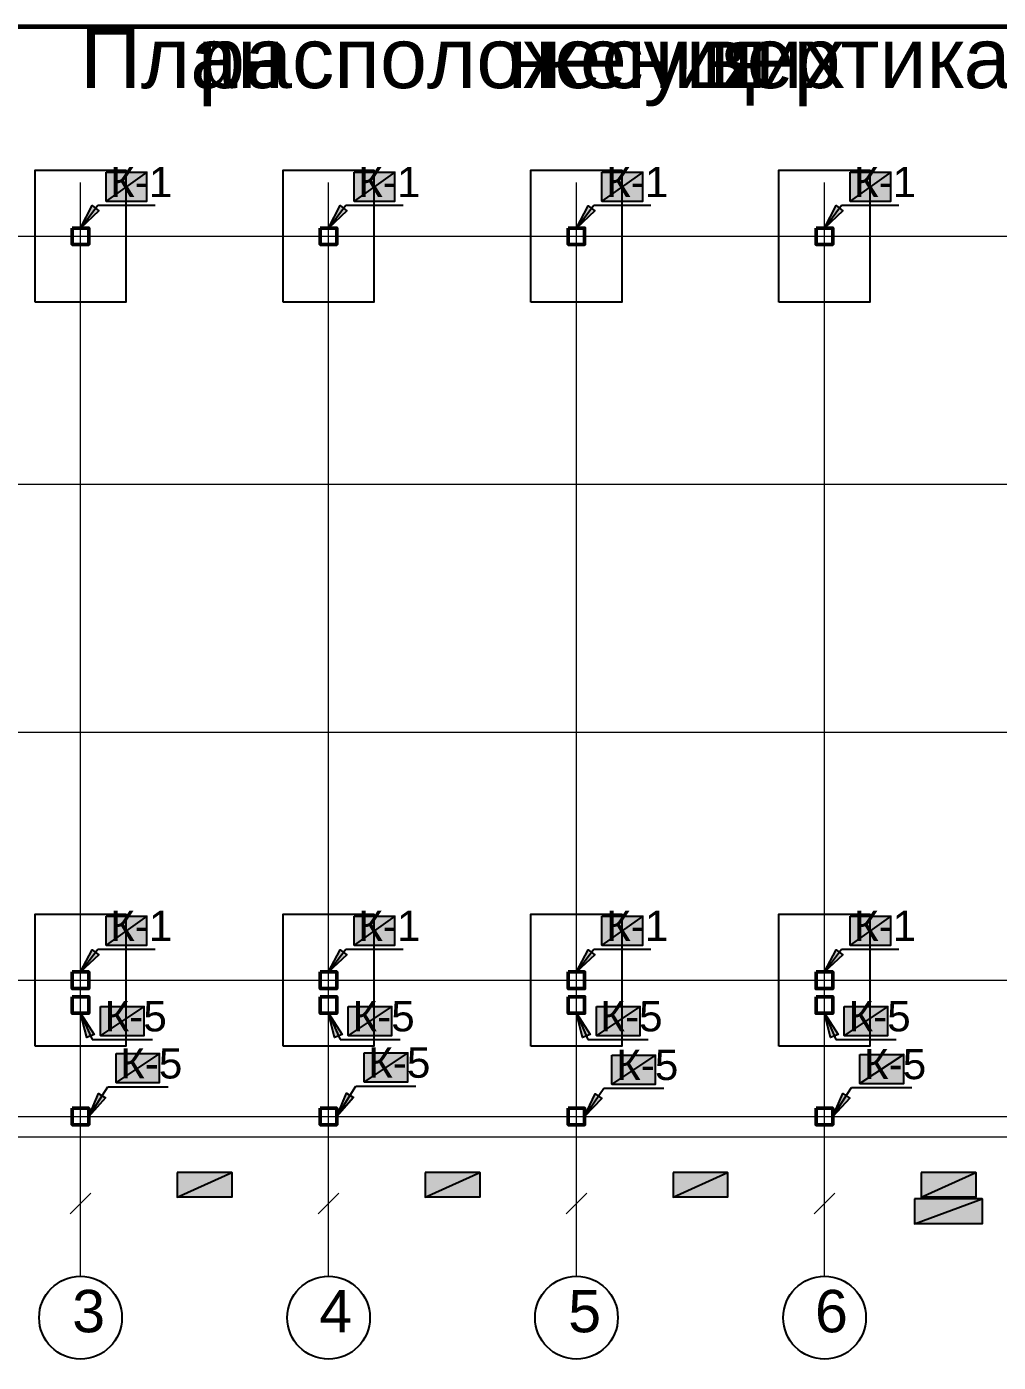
# Model space of a CAD drawing. Extents: x 8 to 21351, y 0 to 420.
# Drawn here: x 10981.9 to 11099.5, y 130.5 to 292.1 of the extents above; entities that cross this region are included whole.
import ezdxf

# ---------------------------------------------------------------- set-up
doc = ezdxf.new("R2010")
doc.units = 0
doc.linetypes.add('TEYPDFCAD_CENTER', pattern=[20, 12, -3, 2, -3])
for name, color, linetype in [('PDF_ОСИ', 7, 'Continuous'), ('TEY_REVIEW_AXIS', 7, 'Continuous'), ('TEY_REVIEW_LEADER', 7, 'Continuous')]:
    doc.layers.add(name, color=color, linetype=linetype)
doc.styles.add('TEYPDFCAD_TEXT', font='arial.ttf')

# ---------------------------------------------------------------- blocks, each defined once
blk = doc.blocks.new('TEY_AXIS')
at = {"layer": 'PDF_ОСИ', "linetype": 'TEYPDFCAD_CENTER', "lineweight": 9}
blk.add_line((0, 0), (1, 0), dxfattribs=at)

msp = doc.modelspace()

# ---------------------------------------------------------------- hatches: boundary and pattern name
at = {"true_color": 0xffffff}
h = msp.add_hatch(color=0, dxfattribs=at)
h.paths.add_polyline_path([(10991.55, 274.47), (10996.46, 274.47), (10991.55, 270.98)])
h.paths.add_polyline_path([(10996.46, 274.47), (10991.55, 270.98), (10996.46, 270.98)])
h = msp.add_hatch(color=0, dxfattribs=at)
h.paths.add_polyline_path([(11021.54, 274.47), (11026.47, 274.47), (11021.54, 270.98)])
h.paths.add_polyline_path([(11026.47, 274.47), (11021.54, 270.98), (11026.47, 270.98)])
h = msp.add_hatch(color=0, dxfattribs=at)
h.paths.add_polyline_path([(11051.53, 274.47), (11056.47, 274.47), (11051.53, 270.98)])
h.paths.add_polyline_path([(11056.47, 274.47), (11051.53, 270.98), (11056.47, 270.98)])
h = msp.add_hatch(color=0, dxfattribs=at)
h.paths.add_polyline_path([(11081.55, 274.47), (11086.48, 274.47), (11081.55, 270.98)])
h.paths.add_polyline_path([(11086.48, 274.47), (11081.55, 270.98), (11086.48, 270.98)])
for points in [[(10988.44, 267.72), (10989.85, 270.43), (10990.66, 269.81)], [(11018.45, 267.72), (11019.87, 270.43), (11020.67, 269.81)], [(11048.44, 267.72), (11049.86, 270.4), (11050.67, 269.81)], [(11078.46, 267.72), (11079.88, 270.43), (11080.66, 269.81)], [(10988.44, 177.72), (10989.85, 180.4), (10990.66, 179.79)], [(11018.45, 177.72), (11019.87, 180.4), (11020.67, 179.79)], [(11048.44, 177.72), (11049.86, 180.4), (11050.67, 179.79)], [(11078.46, 177.72), (11079.88, 180.4), (11080.66, 179.79)], [(10988.44, 172.72), (10990.11, 170.16), (10989.2, 169.76)], [(11018.45, 172.72), (11020.12, 170.16), (11019.19, 169.76)], [(11048.44, 172.72), (11050.12, 170.16), (11049.18, 169.76)], [(11078.46, 172.72), (11080.11, 170.16), (11079.2, 169.76)], [(10989.45, 160.21), (10990.64, 163), (10991.48, 162.48)], [(11019.44, 160.21), (11020.61, 163.03), (11021.46, 162.5)], [(11049.44, 160.21), (11050.71, 162.98), (11051.53, 162.41)], [(11079.45, 160.21), (11080.66, 163), (11081.51, 162.45)]]:
    msp.add_hatch(color=7).paths.add_polyline_path(points)
h = msp.add_hatch(color=0, dxfattribs=at)
h.paths.add_polyline_path([(10991.55, 184.47), (10996.46, 184.47), (10991.55, 180.95)])
h.paths.add_polyline_path([(10996.46, 184.47), (10991.55, 180.95), (10996.46, 180.95)])
h = msp.add_hatch(color=0, dxfattribs=at)
h.paths.add_polyline_path([(11021.54, 184.47), (11026.47, 184.47), (11021.54, 180.95)])
h.paths.add_polyline_path([(11026.47, 184.47), (11021.54, 180.95), (11026.47, 180.95)])
h = msp.add_hatch(color=0, dxfattribs=at)
h.paths.add_polyline_path([(11051.53, 184.47), (11056.47, 184.47), (11051.53, 180.95)])
h.paths.add_polyline_path([(11056.47, 184.47), (11051.53, 180.95), (11056.47, 180.95)])
h = msp.add_hatch(color=0, dxfattribs=at)
h.paths.add_polyline_path([(11081.55, 184.47), (11086.48, 184.47), (11081.55, 180.95)])
h.paths.add_polyline_path([(11086.48, 184.47), (11081.55, 180.95), (11086.48, 180.95)])
h = msp.add_hatch(color=0, dxfattribs=at)
h.paths.add_polyline_path([(10990.85, 173.52), (10996.14, 173.52), (10990.85, 170.01)])
h.paths.add_polyline_path([(10996.14, 173.52), (10990.85, 170.01), (10996.14, 170.01)])
h = msp.add_hatch(color=0, dxfattribs=at)
h.paths.add_polyline_path([(11020.84, 173.52), (11026.13, 173.52), (11020.84, 170.01)])
h.paths.add_polyline_path([(11026.13, 173.52), (11020.84, 170.01), (11026.13, 170.01)])
h = msp.add_hatch(color=0, dxfattribs=at)
h.paths.add_polyline_path([(11050.86, 173.52), (11056.15, 173.52), (11050.86, 170.01)])
h.paths.add_polyline_path([(11056.15, 173.52), (11050.86, 170.01), (11056.15, 170.01)])
h = msp.add_hatch(color=0, dxfattribs=at)
h.paths.add_polyline_path([(11080.85, 173.52), (11086.14, 173.52), (11080.85, 170.01)])
h.paths.add_polyline_path([(11086.14, 173.52), (11080.85, 170.01), (11086.14, 170.01)])
h = msp.add_hatch(color=0, dxfattribs=at)
h.paths.add_polyline_path([(10992.75, 167.83), (10998.02, 167.83), (10992.75, 164.34)])
h.paths.add_polyline_path([(10998.02, 167.83), (10992.75, 164.34), (10998.02, 164.34)])
h = msp.add_hatch(color=0, dxfattribs=at)
h.paths.add_polyline_path([(11022.75, 167.92), (11028.04, 167.92), (11022.75, 164.42)])
h.paths.add_polyline_path([(11028.04, 167.92), (11022.75, 164.42), (11028.04, 164.42)])
h = msp.add_hatch(color=0, dxfattribs=at)
h.paths.add_polyline_path([(11052.74, 167.64), (11058.03, 167.64), (11052.74, 164.13)])
h.paths.add_polyline_path([(11058.03, 167.64), (11052.74, 164.13), (11058.03, 164.13)])
h = msp.add_hatch(color=0, dxfattribs=at)
h.paths.add_polyline_path([(11082.75, 167.72), (11088.05, 167.72), (11082.75, 164.23)])
h.paths.add_polyline_path([(11088.05, 167.72), (11082.75, 164.23), (11088.05, 164.23)])
h = msp.add_hatch(color=0, dxfattribs=at)
h.paths.add_polyline_path([(11000.16, 153.44), (11000.16, 150.45), (11006.74, 153.44)])
h.paths.add_polyline_path([(11000.16, 150.45), (11006.74, 153.44), (11006.74, 150.45)])
h = msp.add_hatch(color=0, dxfattribs=at)
h.paths.add_polyline_path([(11030.16, 153.44), (11030.16, 150.45), (11036.74, 153.44)])
h.paths.add_polyline_path([(11030.16, 150.45), (11036.74, 153.44), (11036.74, 150.45)])
h = msp.add_hatch(color=0, dxfattribs=at)
h.paths.add_polyline_path([(11060.17, 153.44), (11060.17, 150.45), (11066.73, 153.44)])
h.paths.add_polyline_path([(11060.17, 150.45), (11066.73, 153.44), (11066.73, 150.45)])
h = msp.add_hatch(color=0, dxfattribs=at)
h.paths.add_polyline_path([(11090.16, 153.44), (11090.16, 150.45), (11096.75, 153.44)])
h.paths.add_polyline_path([(11090.16, 150.45), (11096.75, 153.44), (11096.75, 150.45)])
h = msp.add_hatch(color=0, dxfattribs=at)
h.paths.add_polyline_path([(11089.36, 150.24), (11089.36, 147.24), (11097.55, 150.24)])
h.paths.add_polyline_path([(11089.36, 147.24), (11097.55, 150.24), (11097.55, 147.24)])

# ---------------------------------------------------------------- linework, layer by layer
at = {"color": 7, "lineweight": 25}
for p, q in [((10988.44, 267.72), (10990.53, 270.47)), ((10990.53, 270.47), (10997.47, 270.47)), ((11018.45, 267.72), (11020.55, 270.47)), ((11020.55, 270.47), (11027.47, 270.47)), ((11048.44, 267.72), (11050.54, 270.47)), ((11050.54, 270.47), (11057.46, 270.47)), ((11078.46, 267.72), (11080.53, 270.47)), ((11080.53, 270.47), (11087.47, 270.47)), ((10988.44, 177.72), (10990.53, 180.47)), ((10990.53, 180.47), (10997.47, 180.47)), ((11018.45, 177.72), (11020.55, 180.47)), ((11020.55, 180.47), (11027.47, 180.47)), ((11048.44, 177.72), (11050.54, 180.47)), ((11050.54, 180.47), (11057.46, 180.47)), ((11078.46, 177.72), (11080.53, 180.47)), ((11080.53, 180.47), (11087.47, 180.47)), ((10988.44, 172.72), (10989.85, 169.52)), ((11018.45, 172.72), (11019.85, 169.52)), ((11048.44, 172.72), (11049.84, 169.52)), ((11078.46, 172.72), (11079.85, 169.52)), ((10989.85, 169.52), (10997.14, 169.52)), ((11019.85, 169.52), (11027.13, 169.52)), ((11049.84, 169.52), (11057.14, 169.52)), ((11079.85, 169.52), (11087.14, 169.52)), ((10989.45, 160.21), (10991.74, 163.83)), ((10991.74, 163.83), (10999.04, 163.83)), ((11019.44, 160.21), (11021.75, 163.91)), ((11021.75, 163.91), (11029.03, 163.91)), ((11049.44, 160.21), (11051.75, 163.64)), ((11051.75, 163.64), (11059.03, 163.64)), ((11079.45, 160.21), (11081.74, 163.72)), ((11081.74, 163.72), (11089.04, 163.72))]:
    msp.add_line(p, q, dxfattribs=at)
at = {"color": 0, "lineweight": 0, "true_color": 0xffffff}
for p, q in [((10991.55, 270.98), (10996.46, 270.98)), ((11021.54, 270.98), (11026.47, 270.98)), ((11051.53, 270.98), (11056.47, 270.98)), ((11081.55, 270.98), (11086.48, 270.98)), ((10991.55, 180.95), (10996.46, 180.95)), ((11021.54, 180.95), (11026.47, 180.95)), ((11051.53, 180.95), (11056.47, 180.95)), ((11081.55, 180.95), (11086.48, 180.95)), ((10990.85, 170.01), (10996.14, 170.01)), ((11020.84, 170.01), (11026.13, 170.01)), ((11050.86, 170.01), (11056.15, 170.01)), ((11080.85, 170.01), (11086.14, 170.01)), ((10992.75, 164.34), (10998.02, 164.34)), ((11022.75, 164.42), (11028.04, 164.42)), ((11052.74, 164.13), (11058.03, 164.13)), ((11082.75, 164.23), (11088.05, 164.23))]:
    msp.add_line(p, q, dxfattribs=at)
at = {"color": 7, "lineweight": 5}
for p, q in [((10987.19, 148.44), (10989.71, 150.94)), ((10989.71, 150.94), (10987.19, 148.44)), ((10988.44, 150.33), (10988.44, 151.7)), ((10988.44, 150.33), (10988.44, 151.7)), ((11017.2, 148.44), (11019.7, 150.94)), ((11019.7, 150.94), (11017.2, 148.44)), ((11018.45, 150.33), (11018.45, 151.7)), ((11018.45, 150.33), (11018.45, 151.7)), ((11047.19, 148.44), (11049.69, 150.94)), ((11049.69, 150.94), (11047.19, 148.44)), ((11048.44, 150.33), (11048.44, 151.7)), ((11048.44, 150.33), (11048.44, 151.7)), ((11077.21, 148.44), (11079.71, 150.94)), ((11079.71, 150.94), (11077.21, 148.44)), ((11078.46, 150.33), (11078.46, 151.7)), ((11078.46, 150.33), (11078.46, 151.7))]:
    msp.add_line(p, q, dxfattribs=at)
at = {"color": 0, "true_color": 0xffffff}
for points in [[(10991.55, 274.47), (10996.46, 274.47), (10991.55, 270.98)], [(10996.46, 274.47), (10991.55, 270.98), (10996.46, 270.98)], [(11021.54, 274.47), (11026.47, 274.47), (11021.54, 270.98)], [(11026.47, 274.47), (11021.54, 270.98), (11026.47, 270.98)], [(11051.53, 274.47), (11056.47, 274.47), (11051.53, 270.98)], [(11056.47, 274.47), (11051.53, 270.98), (11056.47, 270.98)], [(11081.55, 274.47), (11086.48, 274.47), (11081.55, 270.98)], [(11086.48, 274.47), (11081.55, 270.98), (11086.48, 270.98)], [(10991.55, 184.47), (10996.46, 184.47), (10991.55, 180.95)], [(10996.46, 184.47), (10991.55, 180.95), (10996.46, 180.95)], [(11021.54, 184.47), (11026.47, 184.47), (11021.54, 180.95)], [(11026.47, 184.47), (11021.54, 180.95), (11026.47, 180.95)], [(11051.53, 184.47), (11056.47, 184.47), (11051.53, 180.95)], [(11056.47, 184.47), (11051.53, 180.95), (11056.47, 180.95)], [(11081.55, 184.47), (11086.48, 184.47), (11081.55, 180.95)], [(11086.48, 184.47), (11081.55, 180.95), (11086.48, 180.95)], [(10990.85, 173.52), (10996.14, 173.52), (10990.85, 170.01)], [(10996.14, 173.52), (10990.85, 170.01), (10996.14, 170.01)], [(11020.84, 173.52), (11026.13, 173.52), (11020.84, 170.01)], [(11026.13, 173.52), (11020.84, 170.01), (11026.13, 170.01)], [(11050.86, 173.52), (11056.15, 173.52), (11050.86, 170.01)], [(11056.15, 173.52), (11050.86, 170.01), (11056.15, 170.01)], [(11080.85, 173.52), (11086.14, 173.52), (11080.85, 170.01)], [(11086.14, 173.52), (11080.85, 170.01), (11086.14, 170.01)], [(10992.75, 167.83), (10998.02, 167.83), (10992.75, 164.34)], [(10998.02, 167.83), (10992.75, 164.34), (10998.02, 164.34)], [(11022.75, 167.92), (11028.04, 167.92), (11022.75, 164.42)], [(11028.04, 167.92), (11022.75, 164.42), (11028.04, 164.42)], [(11052.74, 167.64), (11058.03, 167.64), (11052.74, 164.13)], [(11058.03, 167.64), (11052.74, 164.13), (11058.03, 164.13)], [(11082.75, 167.72), (11088.05, 167.72), (11082.75, 164.23)], [(11088.05, 167.72), (11082.75, 164.23), (11088.05, 164.23)], [(11000.16, 153.44), (11000.16, 150.45), (11006.74, 153.44)], [(11000.16, 150.45), (11006.74, 153.44), (11006.74, 150.45)], [(11030.16, 153.44), (11030.16, 150.45), (11036.74, 153.44)], [(11030.16, 150.45), (11036.74, 153.44), (11036.74, 150.45)], [(11060.17, 153.44), (11060.17, 150.45), (11066.73, 153.44)], [(11060.17, 150.45), (11066.73, 153.44), (11066.73, 150.45)], [(11090.16, 153.44), (11090.16, 150.45), (11096.75, 153.44)], [(11090.16, 150.45), (11096.75, 153.44), (11096.75, 150.45)], [(11089.36, 150.24), (11089.36, 147.24), (11097.55, 150.24)], [(11089.36, 147.24), (11097.55, 150.24), (11097.55, 147.24)]]:
    msp.add_lwpolyline(points, close=True, dxfattribs=at)
at = {"color": 7}
for points in [[(10988.44, 267.72), (10989.85, 270.43), (10990.66, 269.81)], [(11018.45, 267.72), (11019.87, 270.43), (11020.67, 269.81)], [(11048.44, 267.72), (11049.86, 270.4), (11050.67, 269.81)], [(11078.46, 267.72), (11079.88, 270.43), (11080.66, 269.81)], [(10988.44, 177.72), (10989.85, 180.4), (10990.66, 179.79)], [(11018.45, 177.72), (11019.87, 180.4), (11020.67, 179.79)], [(11048.44, 177.72), (11049.86, 180.4), (11050.67, 179.79)], [(11078.46, 177.72), (11079.88, 180.4), (11080.66, 179.79)], [(10988.44, 172.72), (10990.11, 170.16), (10989.2, 169.76)], [(11018.45, 172.72), (11020.12, 170.16), (11019.19, 169.76)], [(11048.44, 172.72), (11050.12, 170.16), (11049.18, 169.76)], [(11078.46, 172.72), (11080.11, 170.16), (11079.2, 169.76)], [(10989.45, 160.21), (10990.64, 163), (10991.48, 162.48)], [(11019.44, 160.21), (11020.61, 163.03), (11021.46, 162.5)], [(11049.44, 160.21), (11050.71, 162.98), (11051.53, 162.41)], [(11079.45, 160.21), (11080.66, 163), (11081.51, 162.45)]]:
    msp.add_lwpolyline(points, close=True, dxfattribs=at)
at = {"color": 7, "lineweight": 50}
for points in [[(10987.44, 267.72), (10989.45, 267.72), (10989.45, 265.73), (10987.44, 265.73)], [(11017.46, 267.72), (11019.44, 267.72), (11019.44, 265.73), (11017.46, 265.73)], [(11047.45, 267.72), (11049.44, 267.72), (11049.44, 265.73), (11047.45, 265.73)], [(11077.44, 267.72), (11079.45, 267.72), (11079.45, 265.73), (11077.44, 265.73)], [(10987.44, 177.72), (10989.45, 177.72), (10989.45, 175.7), (10987.44, 175.7)], [(11017.46, 177.72), (11019.44, 177.72), (11019.44, 175.7), (11017.46, 175.7)], [(11047.45, 177.72), (11049.44, 177.72), (11049.44, 175.7), (11047.45, 175.7)], [(11077.44, 177.72), (11079.45, 177.72), (11079.45, 175.7), (11077.44, 175.7)], [(10987.44, 174.71), (10989.45, 174.71), (10989.45, 172.72), (10987.44, 172.72)], [(11017.46, 174.71), (11019.44, 174.71), (11019.44, 172.72), (11017.46, 172.72)], [(11047.45, 174.71), (11049.44, 174.71), (11049.44, 172.72), (11047.45, 172.72)], [(11077.44, 174.71), (11079.45, 174.71), (11079.45, 172.72), (11077.44, 172.72)], [(10987.44, 161.21), (10989.45, 161.21), (10989.45, 159.22), (10987.44, 159.22)], [(11017.46, 161.21), (11019.44, 161.21), (11019.44, 159.22), (11017.46, 159.22)], [(11047.45, 161.21), (11049.44, 161.21), (11049.44, 159.22), (11047.45, 159.22)], [(11077.44, 161.21), (11079.45, 161.21), (11079.45, 159.22), (11077.44, 159.22)]]:
    msp.add_lwpolyline(points, close=True, dxfattribs=at)
at = {"color": 7, "lineweight": 25}
for centre in [(10988.45, 135.88), (11018.46, 135.88), (11048.45, 135.88), (11078.47, 135.88)]:
    msp.add_circle(centre, 5.01, dxfattribs=at)
at = {"layer": 'TEY_REVIEW_AXIS', "color": 7, "lineweight": 5}
msp.add_line((11259.45, 157.71), (10927.45, 157.71), dxfattribs=at)
at = {"layer": 'TEY_REVIEW_AXIS', "lineweight": 60}
msp.add_lwpolyline([(10891.43, 5.1), (11286.42, 5.1), (11286.42, 292.08), (10891.43, 292.08)], close=True, dxfattribs=at)
at = {"layer": 'TEY_REVIEW_LEADER', "color": 7, "lineweight": 25}
for points in [[(10982.95, 258.74), (10982.95, 274.72), (10993.94, 274.72), (10993.94, 258.74)], [(11012.95, 258.74), (11012.95, 274.72), (11023.95, 274.72), (11023.95, 258.74)], [(11042.94, 258.74), (11042.94, 274.72), (11053.95, 274.72), (11053.95, 258.74)], [(11072.95, 258.74), (11072.95, 274.72), (11083.94, 274.72), (11083.94, 258.74)], [(10982.95, 168.74), (10982.95, 184.7), (10993.94, 184.7), (10993.94, 168.74)], [(11012.95, 168.74), (11012.95, 184.7), (11023.95, 184.7), (11023.95, 168.74)], [(11042.94, 168.74), (11042.94, 184.7), (11053.95, 184.7), (11053.95, 168.74)], [(11072.95, 168.74), (11072.95, 184.7), (11083.94, 184.7), (11083.94, 168.74)]]:
    msp.add_lwpolyline(points, close=True, dxfattribs=at)

# ---------------------------------------------------------------- block references
at = {"layer": 'PDF_ОСИ', "xscale": 132.3763333333333, "rotation": 90}
for p in [(10988.44, 140.86), (11018.45, 140.86), (11048.44, 140.86), (11078.46, 140.86)]:
    msp.add_blockref('TEY_AXIS', p, dxfattribs=at)
at = {"layer": 'PDF_ОСИ'}
for p, xscale in [((10911.92, 266.72), 74.2738333333333), ((10914.03, 266.72), 342.7941666666666), ((10911.92, 236.71), 344.9108333333333), ((10911.92, 206.71), 358.521), ((10911.92, 176.7), 344.2758333333333), ((10931.52, 160.21), 327.9775)]:
    msp.add_blockref('TEY_AXIS', p, dxfattribs=dict(at, xscale=xscale))

# ---------------------------------------------------------------- texts
at = {"color": 7, "style": 'TEYPDFCAD_TEXT'}
for s, height, p in [('План', 7.32, (10988.41, 284.65)), ('расположения', 7.3201, (11002.66, 284.65)), ('несущих', 7.32, (11040.14, 284.65)), ('вертикальных', 7.3201, (11063.61, 284.65)), ('3', 5.13, (10987.44, 134.11)), ('4', 5.13, (11017.33, 134.11)), ('5', 5.13, (11047.45, 134.11)), ('6', 5.13, (11077.31, 134.11))]:
    msp.add_text(s, height=height, dxfattribs=at).set_placement(p)
at = {"layer": 'TEY_REVIEW_LEADER', "color": 7, "style": 'TEYPDFCAD_TEXT'}
for s, p in [('К-1', (10992.03, 271.46)), ('К-1', (11022.05, 271.46)), ('К-1', (11052.04, 271.46)), ('К-1', (11082.03, 271.46)), ('К-1', (10992.03, 181.46)), ('К-1', (11022.05, 181.46)), ('К-1', (11052.04, 181.46)), ('К-1', (11082.03, 181.46)), ('К-5', (10991.36, 170.52)), ('К-5', (11021.35, 170.52)), ('К-5', (11051.34, 170.52)), ('К-5', (11081.36, 170.52)), ('К-5', (10993.24, 164.82)), ('К-5', (11023.25, 164.91)), ('К-5', (11053.25, 164.63)), ('К-5', (11083.24, 164.74))]:
    msp.add_text(s, height=3.662, dxfattribs=at).set_placement(p)

doc.saveas('drawing.dxf')
